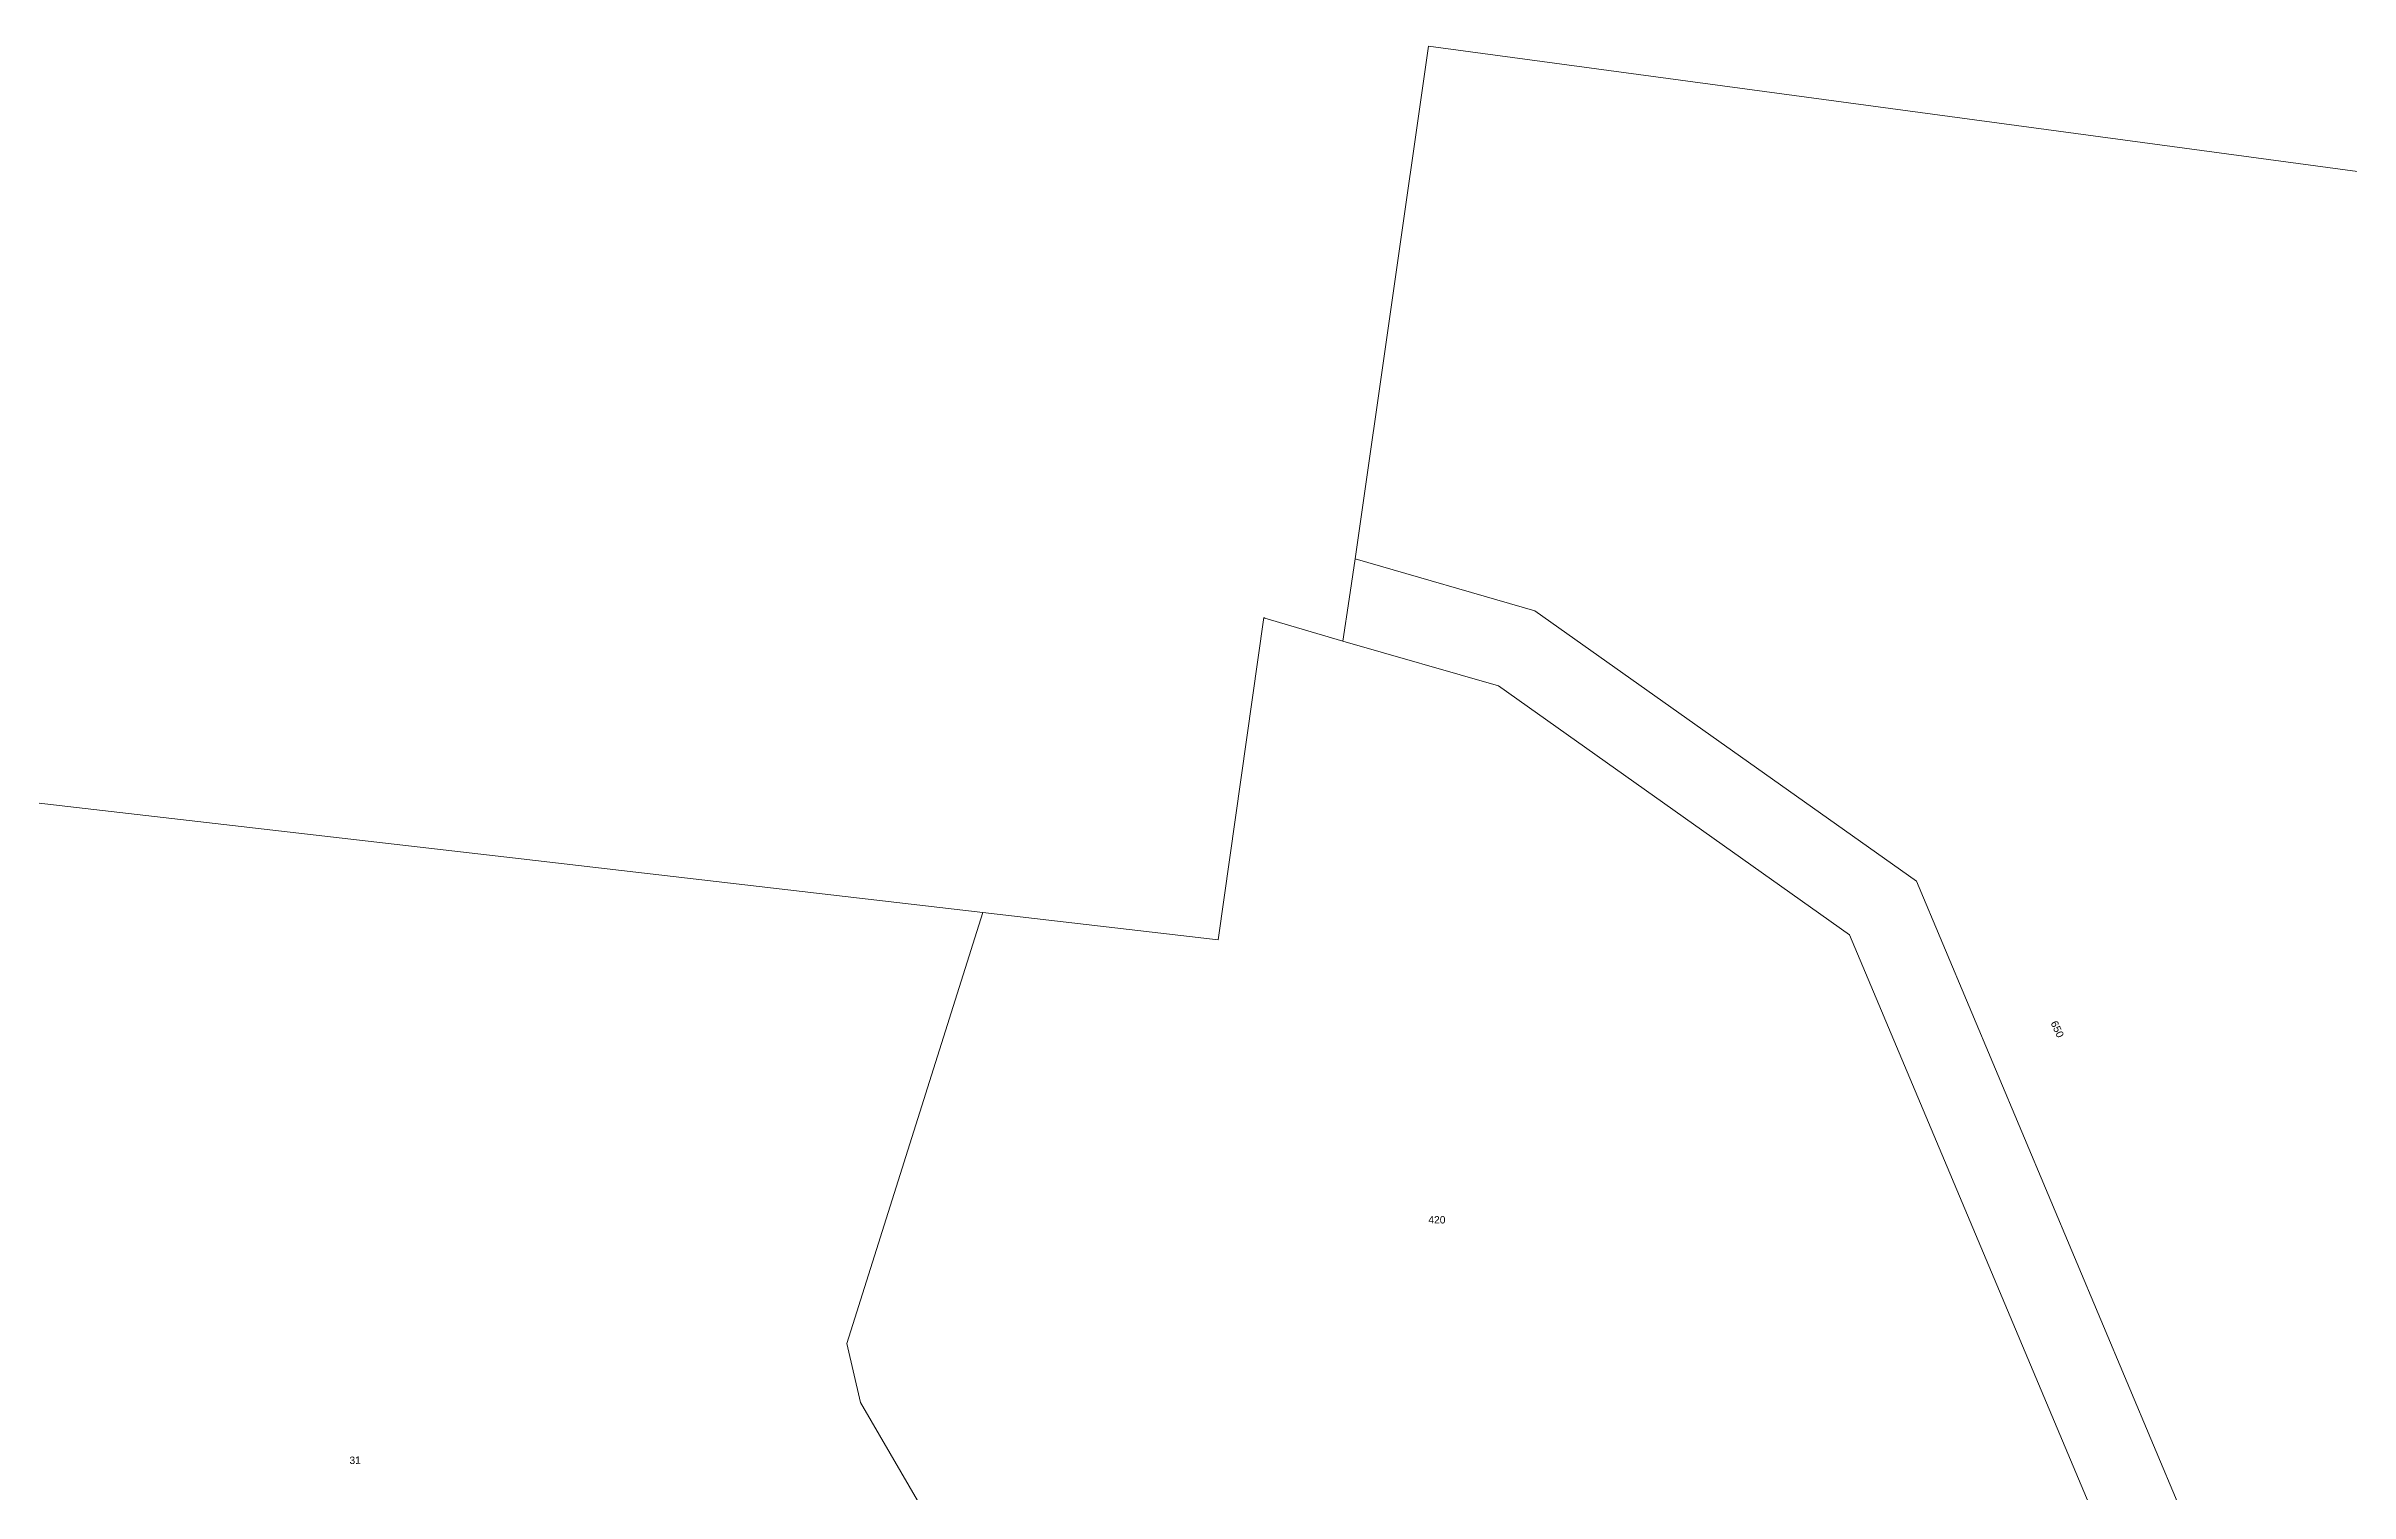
# Model space of a CAD drawing. Header units: metres. Extents: x 209078 to 212397, y 6290320 to 6293148.
# Drawn here: x 211039 to 211602, y 6292680 to 6293033 of the extents above; entities that cross this region are included whole.
import ezdxf

# ---------------------------------------------------------------- set-up
doc = ezdxf.new("R2010")
doc.units = ezdxf.units.M
doc.layers.add('Cadastre Land Parcels_SP_EXT', color=9, linetype='Continuous', lineweight=5)
doc.layers.add('Cadastre Roads_SP_EXT', color=9, linetype='Continuous', lineweight=5)
doc.styles.get("Standard").update_dxf_attribs({"font": 'arial.ttf'})

msp = doc.modelspace()

# ---------------------------------------------------------------- linework, layer by layer
at = {"layer": 'Cadastre Land Parcels_SP_EXT', "linetype": 'Continuous'}
for points in [[(211658.1, 6292995.27), (211376.76, 6293033.26), (211358.92, 6292907.93), (211402.76, 6292895.25), (211496.02, 6292829.2), (211566.85, 6292660.78), (211557.62, 6292523.95), (211540.17, 6292488.69), (211571.95, 6292413.44), (211584.63, 6292406.4), (211658.1, 6292995.27)], [(211355.89, 6292887.85), (211336.83, 6292893.5), (211336.55, 6292893.6), (211325.41, 6292814.88), (211267.89, 6292821.55), (211234.67, 6292716.23), (211238, 6292701.77), (211315.73, 6292568.19), (211528.82, 6292514.75), (211537.84, 6292529.45), (211546.48, 6292657.39), (211479.67, 6292816.06), (211393.91, 6292876.89), (211355.89, 6292887.85)], [(211267.89, 6292821.55), (211155.07, 6292834.62), (210975.8, 6292855.38), (210964.53, 6292780.86), (210869.81, 6292797.41), (210867.97, 6292782.5), (210961.94, 6292766.06), (210968.96, 6292615.33), (211112.63, 6292595.68), (211312.75, 6292565.37), (211315.73, 6292568.19), (211238, 6292701.77), (211234.67, 6292716.23), (211267.89, 6292821.55)]]:
    msp.add_lwpolyline(points, close=True, dxfattribs=at)
at = {"layer": 'Cadastre Roads_SP_EXT', "linetype": 'Continuous'}
msp.add_lwpolyline([(211624.32, 6292386.61), (211581.41, 6292380.6), (211578, 6292380.33), (211567.69, 6292379.52), (211497.79, 6292422.62), (211497.79, 6292422.62), (211557.62, 6292523.95), (211566.85, 6292660.78), (211496.02, 6292829.2), (211402.76, 6292895.25), (211358.92, 6292907.93), (211357.43, 6292898.07), (211355.89, 6292887.85), (211393.91, 6292876.89), (211479.67, 6292816.06), (211546.48, 6292657.39), (211537.84, 6292529.45), (211528.82, 6292514.75), (211473.02, 6292420.22), (211470.44, 6292415.86), (211562.72, 6292358.96), (211583.59, 6292360.59), (211631.29, 6292367.27)], dxfattribs=at)

# ---------------------------------------------------------------- texts
at = {"layer": 'Cadastre Land Parcels_SP_EXT'}
for s, rotation, p in [('650', 294.7158, (211528.76, 6292794.56)), ('31', 1.3381, (211113.17, 6292686.77))]:
    msp.add_text(s, height=1.8, rotation=rotation, dxfattribs=at).set_placement(p)
msp.add_text('420', height=1.8, dxfattribs=at).set_placement((211376.75, 6292745.55))

doc.saveas('drawing.dxf')
